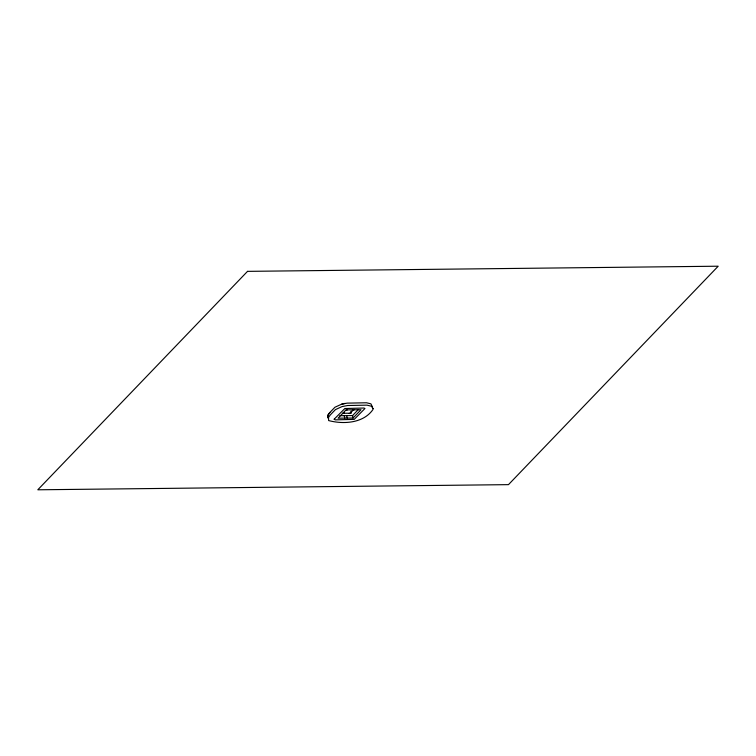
<?xml version="1.0" encoding="UTF-8"?>
<svg xmlns="http://www.w3.org/2000/svg" width="756" height="756" viewBox="0 0 756 756"><rect width="100%" height="100%" fill="white"/><g stroke="black" fill="none" stroke-linecap="round" stroke-linejoin="round"><path stroke-width="1.13" d="M328.142 418.191L328.028 415.016L329.843 412.511L334.936 407.238L341.551 404.224L347.127 403.137L366.537 402.778L370.922 403.855L372.528 407.078M327.991 417.681L328.028 415.016L329.843 412.511M347.382 409.865L345.426 410.499M352.816 409.809L352.211 410.432L354.167 409.79M350.5 412.908L352.891 410.423M351.181 412.908L349.225 413.541L351.181 412.908L350.841 411.273M339.765 415.715L352.561 415.573L358.146 409.761M353.071 418.021L361.037 409.714L346.021 409.884L338.055 418.181L353.071 418.021L352.561 415.573M345.038 403.373L341.551 404.224M343.035 412.993L344.396 412.974L342.44 413.617M344.093 413.286L349.527 413.23M346.72 415.639L347.231 418.087M344.216 415.668L344.727 418.115M373.039 408.495L373.02 409.45C363.485 423.322 343.451 424.494 328.633 420.563L328.52 417.388L330.334 414.883L335.428 409.61L342.043 406.596L347.618 405.509L367.029 405.15L371.413 406.227L373.039 408.495M334.18 419.164L335.191 419.873L354.224 419.372L364.959 408.505L363.901 408.032L344.849 408.524L334.18 419.164M247.524 271.357L37.8 489.793L508.476 484.643L718.2 266.206L247.524 271.357"/></g></svg>
